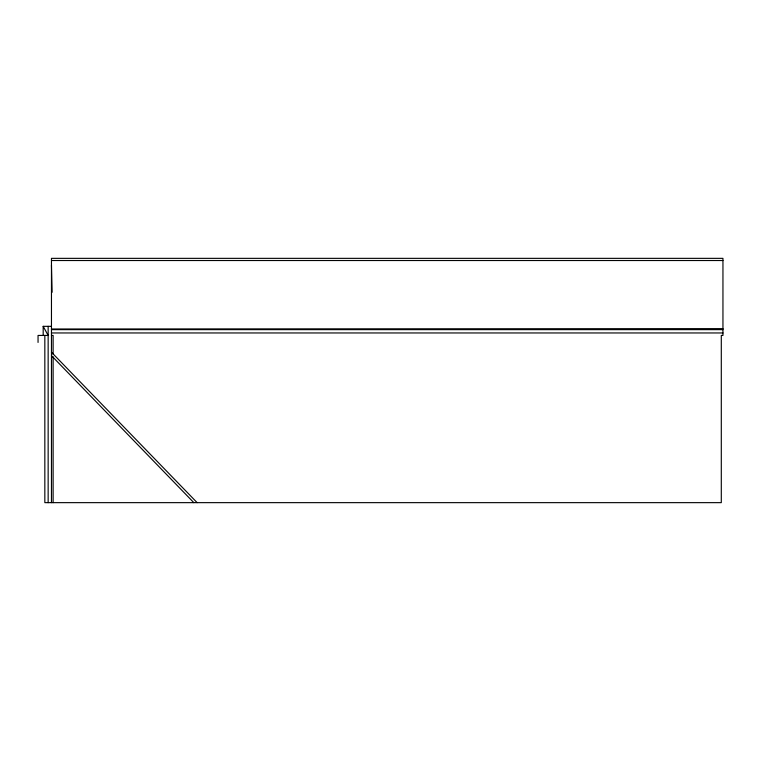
<?xml version="1.0" encoding="UTF-8"?>
<svg xmlns="http://www.w3.org/2000/svg" width="761" height="761" viewBox="0 0 761 761"><rect width="100%" height="100%" fill="white"/><g stroke="black" fill="none" stroke-linecap="round" stroke-linejoin="round"><path stroke-width="1.14" d="M51.463 260.519L722.95 260.519M43.187 335.439L43.187 326.336L51.463 326.336M722.95 328.638L51.463 328.999M51.463 329.646L722.95 329.646M51.463 332.957L722.95 332.957M51.463 335.439L53.118 335.439L53.118 354.417M51.444 352.181L197.137 502.65M51.463 355.625L193.836 502.65M43.187 326.336L48.152 335.439L38.05 335.439L38.05 342.44M51.463 265.161L52.119 292.291M53.118 356.785L53.118 502.65M51.463 502.65L51.463 258.35L722.95 258.35L722.95 335.439L721.295 335.439L721.295 502.65L44.832 502.65L44.832 335.439M48.152 326.336L48.152 502.65"/></g></svg>
